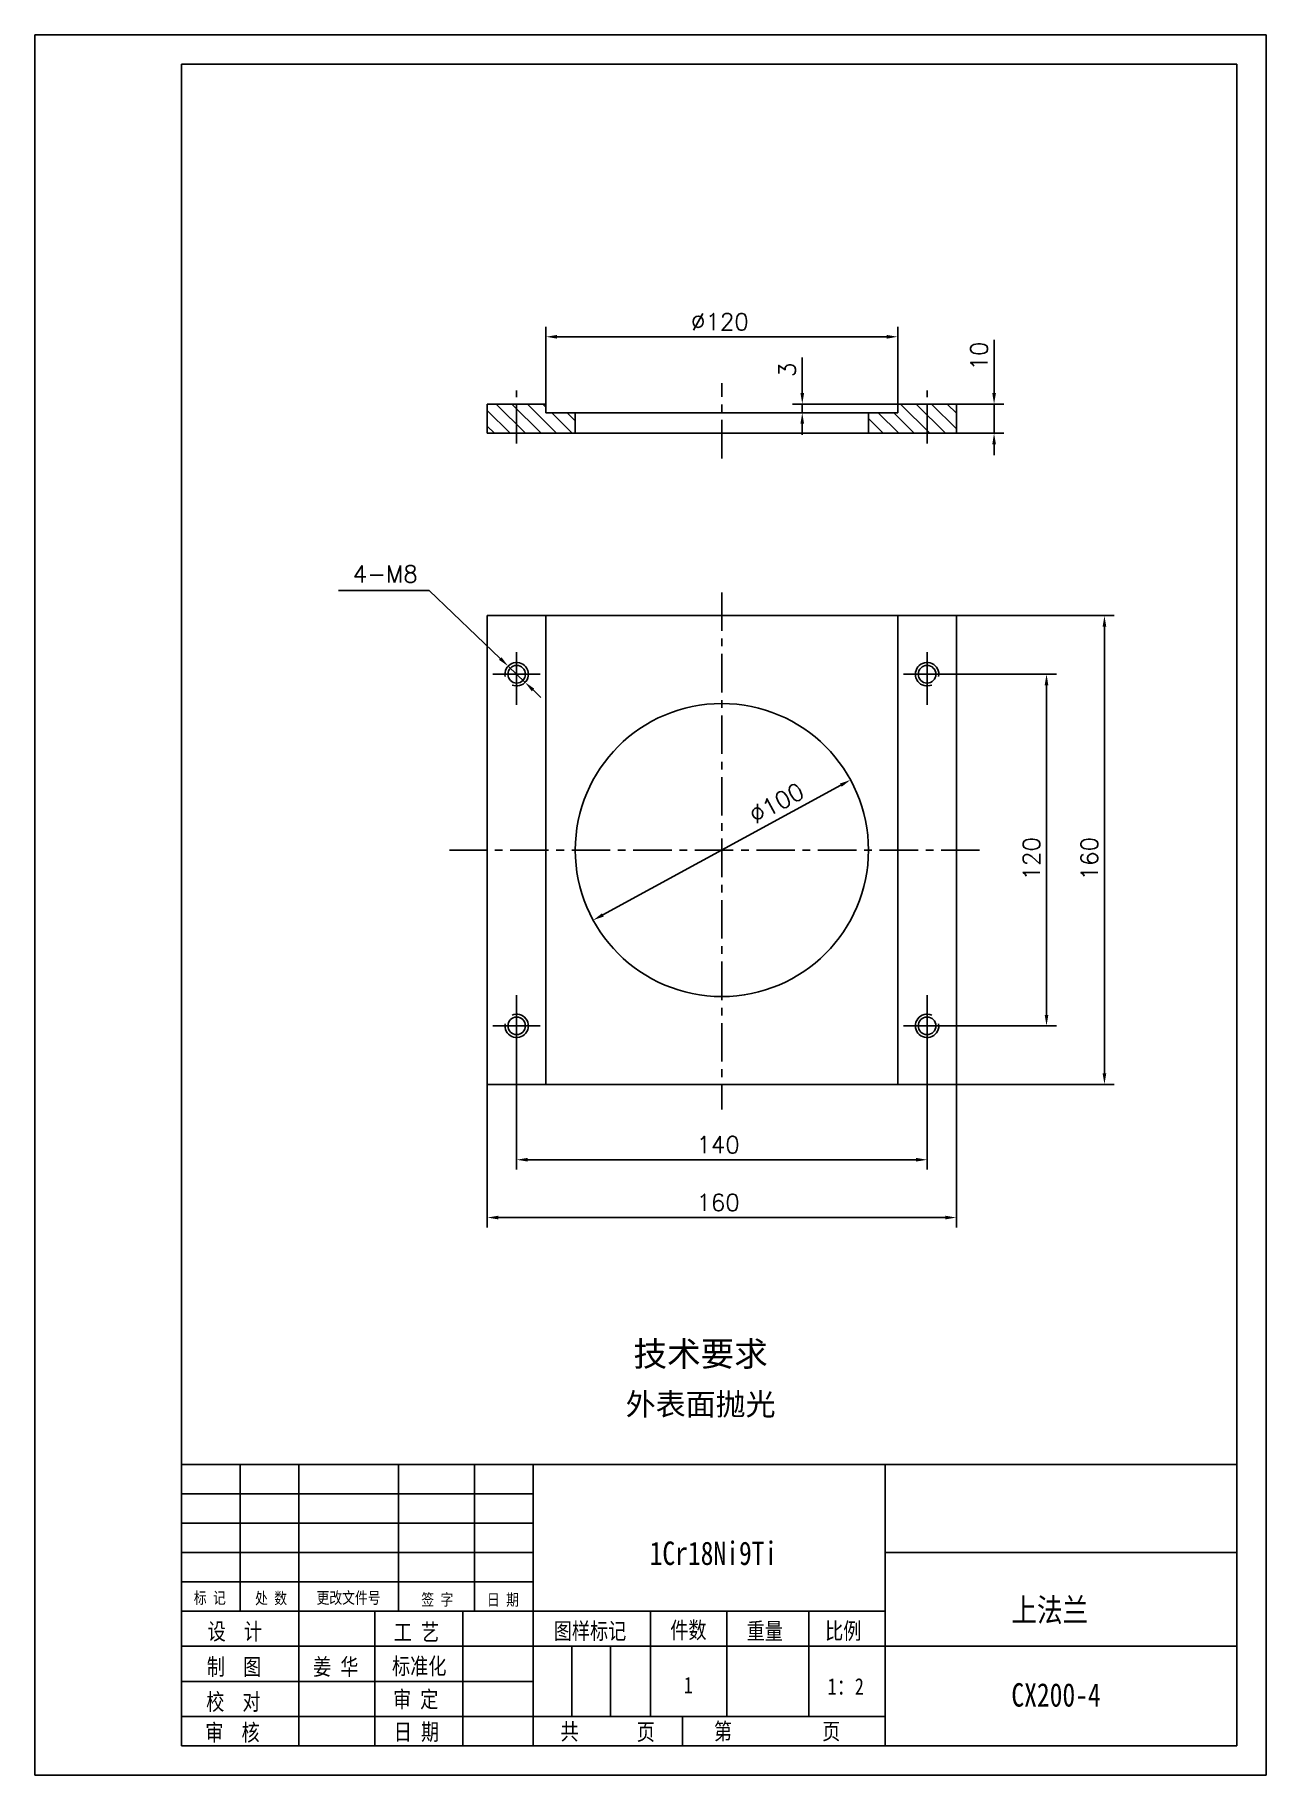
# Model space of a CAD drawing. Extents: x 235 to 655, y -14 to 580.
import ezdxf

# ---------------------------------------------------------------- set-up
doc = ezdxf.new("R2010")
doc.units = 0
doc.header["$LTSCALE"] = 10.5
doc.header["$MEASUREMENT"] = 0
doc.linetypes.add('CENTER', pattern=[2, 1.25, -0.25, 0.25, -0.25])
doc.layers.get('0').update_dxf_attribs({"color": 2, "linetype": 'CONTINUOUS'})
doc.layers.get('DEFPOINTS').update_dxf_attribs({"linetype": 'CONTINUOUS'})
doc.layers.add('PART', color=3, linetype='CONTINUOUS')
doc.layers.add('SMPEN_THICK', color=7, linetype='CONTINUOUS')
doc.styles.add('HZDX', font='', dxfattribs={"width": 0.8, "height": 7.5})
doc.styles.get("Standard").update_dxf_attribs({"font": 'txt.shx', "height": 5.75, "bigfont": 'hzfs.shx'})
doc.styles.get('HZDX').set_extended_font_data('SimSun')
doc.dimstyles.get("Standard").update_dxf_attribs({"dimtxt": 0.18, "dimasz": 0.18, "dimexe": 0.18, "dimexo": 0.0625, "dimgap": 0.09, "dimtad": 0, "dimtih": 1, "dimtoh": 1, "dimdec": 4, "dimzin": 0, "dimdsep": 46, "dimtxsty": 'Standard', "dimcen": 0.09, "dimadec": 0, "dimazin": 0, "dimtfac": 1, "dimtdec": 4, "dimtofl": 0, "dimtmove": 0, "dimatfit": 3, "dimfxl": 1, "dimtolj": 1, "dimtzin": 0, "dimarcsym": 0})

# ---------------------------------------------------------------- blocks, each defined once
blk = doc.blocks.new('*D5')
at = {"color": 2, "linetype": 'ByBlock', "transparency": 16777216}
for p, q in [((429.49, 422.22), (429.49, 448.54)), ((549.49, 422.22), (549.49, 448.54)), ((433.24, 445.17), (545.74, 445.17))]:
    blk.add_line(p, q, dxfattribs=at)
for points in [[(433.24, 445.79), (433.24, 444.54), (429.49, 445.17)], [(545.74, 445.79), (545.74, 444.54), (549.49, 445.17)]]:
    blk.add_solid(points, dxfattribs=at)
at = {"layer": 'DEFPOINTS', "color": 0, "linetype": 'ByBlock', "transparency": 16777216}
for p in [(549.49, 445.17), (429.49, 422.22), (549.49, 422.22)]:
    blk.add_point(p, dxfattribs=at)
at = {"color": 2, "linetype": 'ByBlock', "transparency": 16777216, "insert": (488.82, 450.29), "char_height": 5.75, "attachment_point": 5}
blk.add_mtext('\\A1;∅120', dxfattribs=at)
blk = doc.blocks.new('*D6')
at = {"color": 2, "linetype": 'ByBlock', "transparency": 16777216}
for p, q in [((582.34, 425.97), (582.34, 444.18)), ((569.49, 422.22), (585.72, 422.22)), ((582.34, 412.22), (582.34, 422.22)), ((569.49, 412.22), (585.72, 412.22)), ((582.34, 408.47), (582.34, 404.72))]:
    blk.add_line(p, q, dxfattribs=at)
for points in [[(581.72, 425.97), (582.97, 425.97), (582.34, 422.22)], [(581.72, 408.47), (582.97, 408.47), (582.34, 412.22)]]:
    blk.add_solid(points, dxfattribs=at)
at = {"layer": 'DEFPOINTS', "color": 0, "linetype": 'ByBlock', "transparency": 16777216}
for p in [(569.49, 422.22), (582.34, 422.22), (569.49, 412.22)]:
    blk.add_point(p, dxfattribs=at)
at = {"color": 2, "linetype": 'ByBlock', "transparency": 16777216, "insert": (577.22, 438.58), "char_height": 5.75, "attachment_point": 5, "rotation": 90}
blk.add_mtext('\\A1;10', dxfattribs=at)
blk = doc.blocks.new('*D7')
at = {"color": 2, "linetype": 'ByBlock', "transparency": 16777216}
for p, q in [((549.72, 381.6), (603.59, 381.6)), ((600.22, 377.85), (600.22, 225.35)), ((549.72, 221.6), (603.59, 221.6))]:
    blk.add_line(p, q, dxfattribs=at)
for points in [[(599.59, 377.85), (600.84, 377.85), (600.22, 381.6)], [(599.59, 225.35), (600.84, 225.35), (600.22, 221.6)]]:
    blk.add_solid(points, dxfattribs=at)
at = {"layer": 'DEFPOINTS', "color": 0, "linetype": 'ByBlock', "transparency": 16777216}
for p in [(549.72, 381.6), (549.72, 221.6), (600.22, 221.6)]:
    blk.add_point(p, dxfattribs=at)
at = {"color": 2, "linetype": 'ByBlock', "transparency": 16777216, "insert": (595.09, 298.64), "char_height": 5.75, "attachment_point": 5, "rotation": 90}
blk.add_mtext('\\A1;160', dxfattribs=at)
blk = doc.blocks.new('*D8')
at = {"color": 2, "linetype": 'ByBlock', "transparency": 16777216}
for p, q in [((389.72, 221.6), (389.72, 172.79)), ((549.72, 221.6), (549.72, 172.79)), ((545.97, 176.16), (393.47, 176.16))]:
    blk.add_line(p, q, dxfattribs=at)
for points in [[(393.47, 176.79), (393.47, 175.54), (389.72, 176.16)], [(545.97, 176.79), (545.97, 175.54), (549.72, 176.16)]]:
    blk.add_solid(points, dxfattribs=at)
at = {"layer": 'DEFPOINTS', "color": 0, "linetype": 'ByBlock', "transparency": 16777216}
for p in [(389.72, 221.6), (549.72, 221.6), (389.72, 176.16)]:
    blk.add_point(p, dxfattribs=at)
at = {"color": 2, "linetype": 'ByBlock', "transparency": 16777216, "insert": (468.45, 181.29), "char_height": 5.75, "attachment_point": 5}
blk.add_mtext('\\A1;160', dxfattribs=at)
blk = doc.blocks.new('*D9')
at = {"color": 2, "linetype": 'ByBlock', "transparency": 16777216}
blk.add_line((429.12, 230.73), (510.32, 275.03), dxfattribs=at)
for points in [[(510.02, 275.57), (510.62, 274.48), (513.62, 276.82)], [(428.82, 231.27), (429.42, 230.18), (425.83, 228.93)]]:
    blk.add_solid(points, dxfattribs=at)
at = {"layer": 'DEFPOINTS', "color": 0, "linetype": 'ByBlock', "transparency": 16777216}
for p in [(513.62, 276.82), (425.83, 228.93)]:
    blk.add_point(p, dxfattribs=at)
at = {"color": 2, "linetype": 'ByBlock', "transparency": 16777216, "insert": (488.39, 268.9), "char_height": 5.75, "attachment_point": 5, "rotation": 28.61519}
blk.add_mtext('\\A1;∅100', dxfattribs=at)
blk = doc.blocks.new('*D10')
at = {"color": 2, "linetype": 'ByBlock', "transparency": 16777216}
for p, q in [((547.82, 330), (583.83, 330)), ((580.46, 326.25), (580.46, 213.75)), ((547.82, 210), (583.83, 210))]:
    blk.add_line(p, q, dxfattribs=at)
for points in [[(579.83, 326.25), (581.08, 326.25), (580.46, 330)], [(579.83, 213.75), (581.08, 213.75), (580.46, 210)]]:
    blk.add_solid(points, dxfattribs=at)
at = {"layer": 'DEFPOINTS', "color": 0, "linetype": 'ByBlock', "transparency": 16777216}
for p in [(547.82, 330), (547.82, 210), (580.46, 210)]:
    blk.add_point(p, dxfattribs=at)
at = {"color": 2, "linetype": 'ByBlock', "transparency": 16777216, "insert": (575.33, 267.02), "char_height": 5.75, "attachment_point": 5, "rotation": 90}
blk.add_mtext('\\A1;120', dxfattribs=at)
blk = doc.blocks.new('*D11')
at = {"color": 2, "linetype": 'ByBlock', "transparency": 16777216}
for p, q in [((399.72, 202.47), (399.72, 160.92)), ((539.72, 202.47), (539.72, 160.92)), ((535.97, 164.29), (403.47, 164.29))]:
    blk.add_line(p, q, dxfattribs=at)
for points in [[(403.47, 164.92), (403.47, 163.67), (399.72, 164.29)], [(535.97, 164.92), (535.97, 163.67), (539.72, 164.29)]]:
    blk.add_solid(points, dxfattribs=at)
at = {"layer": 'DEFPOINTS', "color": 0, "linetype": 'ByBlock', "transparency": 16777216}
for p in [(399.72, 202.47), (539.72, 202.47), (399.72, 164.29)]:
    blk.add_point(p, dxfattribs=at)
at = {"color": 2, "linetype": 'ByBlock', "transparency": 16777216, "insert": (468.45, 169.42), "char_height": 5.75, "attachment_point": 5}
blk.add_mtext('\\A1;140', dxfattribs=at)
blk = doc.blocks.new('*D13')
at = {"color": 2, "linetype": 'ByBlock', "transparency": 16777216}
for p, q in [((497.15, 457.58), (497.15, 469.66)), ((529.72, 453.83), (493.77, 453.83)), ((497.15, 450.83), (497.15, 453.83)), ((519.72, 450.83), (493.77, 450.83)), ((497.15, 447.08), (497.15, 443.33))]:
    blk.add_line(p, q, dxfattribs=at)
for points in [[(496.52, 457.58), (497.77, 457.58), (497.15, 453.83)], [(496.52, 447.08), (497.77, 447.08), (497.15, 450.83)]]:
    blk.add_solid(points, dxfattribs=at)
at = {"layer": 'DEFPOINTS', "color": 0, "linetype": 'ByBlock', "transparency": 16777216}
for p in [(529.72, 453.83), (497.15, 450.83), (519.72, 450.83)]:
    blk.add_point(p, dxfattribs=at)
at = {"color": 2, "linetype": 'ByBlock', "transparency": 16777216, "insert": (492.02, 465.5), "char_height": 5.75, "attachment_point": 5, "rotation": 90}
blk.add_mtext('\\A1;3', dxfattribs=at)

msp = doc.modelspace()

# ---------------------------------------------------------------- hatches: boundary and pattern name
at = {"layer": 'SMPEN_THICK'}
h = msp.add_hatch(dxfattribs=at)
h.set_pattern_fill('ANSI31', color=256, scale=30, angle=90, style=0)
h.set_pattern_definition([(135, (791.4032, -8.4485), (-2.65165, -2.65165), [])])
h.paths.add_polyline_path([(389.72258, 453.83022), (389.72258, 443.83022), (419.72258, 443.83022), (419.72258, 450.83022), (409.72258, 450.83022), (409.72258, 453.83022)])
h.paths.add_polyline_path([(549.72258, 443.83022), (549.72258, 453.83022), (529.72258, 453.83022), (529.72258, 450.83022), (519.72258, 450.83022), (519.72258, 443.83022)])

# ---------------------------------------------------------------- linework, layer by layer
at = {"color": 2, "linetype": 'ByBlock'}
for p, q in [((394.13193, 366.9688), (369.8969, 390.23533)), ((402.60808, 358.83139), (396.83709, 364.37176)), ((405.31323, 356.23435), (408.01838, 353.6373))]:
    msp.add_line(p, q, dxfattribs=at)
for points in [[(394.56478, 367.41966), (393.69909, 366.51795), (396.83709, 364.37176)], [(405.74607, 356.6852), (404.88039, 355.78349), (402.60808, 358.83139)]]:
    msp.add_solid(points, dxfattribs=at)
at = {"layer": 'DEFPOINTS', "color": 0, "linetype": 'ByBlock'}
for p in [(396.83709, 364.37176), (402.60808, 358.83139)]:
    msp.add_point(p, dxfattribs=at)
at = {"layer": 'PART', "color": 6, "linetype": 'Continuous'}
for p, q in [((235.38149, 579.8418), (655.38149, 579.8418)), ((655.38149, 579.8418), (655.38149, -14.1582)), ((655.38149, -14.1582), (235.38149, -14.1582))]:
    msp.add_line(p, q, dxfattribs=at)
at = {"layer": 'PART', "color": 5, "linetype": 'Continuous'}
for p, q in [((285.38149, 569.8418), (645.38149, 569.8418)), ((645.38149, 569.8418), (645.38149, -4.1582)), ((285.38149, 91.8418), (285.38149, -4.1582)), ((645.38149, -4.1582), (285.38149, -4.1582))]:
    msp.add_line(p, q, dxfattribs=at)
at = {"layer": 'PART', "linetype": 'Continuous'}
for p, q in [((645.38149, 91.8418), (285.38149, 91.8418)), ((305.38149, 91.8418), (305.38149, 41.8418)), ((325.38149, 91.8418), (325.38149, -4.1582)), ((359.38149, 91.8418), (359.38149, 41.8418)), ((385.38149, 91.8418), (385.38149, 41.8418)), ((405.38149, 91.8418), (405.38149, -4.1582)), ((525.38149, 91.8418), (525.38149, -4.1582)), ((645.38149, 61.8418), (525.38149, 61.8418)), ((351.38149, 41.8418), (351.38149, -4.1582)), ((381.38149, 41.8418), (381.38149, -4.1582)), ((445.38149, 41.8418), (445.38149, 5.8418)), ((471.38149, 41.8418), (471.38149, 5.8418)), ((499.38149, 41.8418), (499.38149, 5.8418)), ((418.58149, 29.8418), (418.58149, 5.8418)), ((431.78149, 29.8418), (431.78149, 5.8418)), ((645.38149, 29.8418), (525.38149, 29.8418)), ((456.33704, 5.8418), (456.33704, -4.1582))]:
    msp.add_line(p, q, dxfattribs=at)
at = {"layer": 'SMPEN_THICK', "color": 6}
msp.add_line((235.38149, -14.1582), (235.38149, 579.8418), dxfattribs=at)
at = {"layer": 'SMPEN_THICK', "color": 5}
msp.add_line((285.38149, 91.8418), (285.38149, 569.8418), dxfattribs=at)
at = {"layer": 'SMPEN_THICK', "linetype": 'CENTER'}
for p, q in [((399.72258, 440.3807), (399.72258, 458.42958)), ((469.72258, 435.26441), (469.72258, 460.96184)), ((539.72258, 440.3807), (539.72258, 458.42958)), ((469.72258, 389.50994), (469.72258, 213.03883)), ((557.62948, 301.60157), (376.83335, 301.60157))]:
    msp.add_line(p, q, dxfattribs=at)
at = {"layer": 'SMPEN_THICK', "color": 4}
for p, q in [((389.72258, 443.83022), (389.72258, 453.83022)), ((389.72258, 453.83022), (409.72258, 453.83022)), ((409.72258, 450.83022), (409.72258, 453.83022)), ((529.72258, 450.83022), (529.72258, 453.83022)), ((529.72258, 453.83022), (549.72258, 453.83022)), ((549.72258, 443.83022), (549.72258, 453.83022)), ((409.72258, 450.83022), (529.72258, 450.83022)), ((419.72258, 443.83022), (419.72258, 450.83022)), ((519.72258, 443.83022), (519.72258, 450.83022)), ((389.72258, 443.83022), (549.72258, 443.83022)), ((389.72258, 381.60157), (389.72258, 221.60157)), ((389.72258, 381.60157), (549.72258, 381.60157)), ((409.72258, 381.60157), (409.72258, 221.60157)), ((529.72258, 381.60157), (529.72258, 221.60157)), ((549.72258, 381.60157), (549.72258, 221.60157)), ((389.72258, 221.60157), (549.72258, 221.60157))]:
    msp.add_line(p, q, dxfattribs=at)
at = {"layer": 'SMPEN_THICK'}
for p, q in [((369.8969, 390.23533), (338.90411, 390.23533)), ((399.72258, 369.13284), (399.72258, 351.15088)), ((539.72258, 369.13284), (539.72258, 351.15088)), ((391.62892, 361.60157), (407.77597, 361.60157)), ((547.81624, 361.60157), (531.66919, 361.60157)), ((399.72258, 234.07031), (399.72258, 252.05227)), ((539.72258, 234.07031), (539.72258, 252.05227)), ((391.62892, 241.60157), (407.77597, 241.60157)), ((547.81624, 241.60157), (531.66919, 241.60157)), ((405.38149, 81.8418), (285.38149, 81.8418)), ((405.38149, 71.8418), (285.38149, 71.8418)), ((405.38149, 61.8418), (285.38149, 61.8418)), ((405.38149, 51.8418), (285.38149, 51.8418)), ((525.38149, 41.8418), (285.38149, 41.8418)), ((525.38149, 29.8418), (285.38149, 29.8418)), ((405.38149, 17.8418), (285.38149, 17.8418)), ((525.38149, 5.8418), (285.38149, 5.8418))]:
    msp.add_line(p, q, dxfattribs=at)
at = {"layer": 'SMPEN_THICK', "color": 4}
for centre, radius in [((399.72258, 361.60157), 3), ((539.72258, 361.60157), 3), ((469.72258, 301.60157), 50), ((399.72258, 241.60157), 3), ((539.72258, 241.60157), 3)]:
    msp.add_circle(centre, radius, dxfattribs=at)
at = {"layer": 'SMPEN_THICK'}
for centre, start, end in [((399.72258, 361.60157), 246.72872183, 190.51169672), ((539.72258, 361.60157), 349.48830328, 293.27127817), ((399.72258, 241.60157), 169.48830328, 113.27127817), ((539.72258, 241.60157), 66.72872183, 10.51169672)]:
    msp.add_arc(centre, 4, start, end, dxfattribs=at)

# ---------------------------------------------------------------- texts
at = {"color": 2, "linetype": 'ByBlock', "attachment_point": 5}
for s, insert, char_height in [('4-M8', (354.91009, 395.79914), 5.75), ('\\f仿宋_GB2312|b0|i0|c134|p49;技术要求', (462.48572, 129.1739), 8.4), ('\\f仿宋_GB2312|b0|i0|c134|p49;外表面抛光', (462.48572, 112.05224), 7.5)]:
    msp.add_mtext(s, dxfattribs=dict(at, insert=insert, char_height=char_height))
at = {"layer": 'SMPEN_THICK', "style": 'HZDX', "width": 0.8}
for s, height, p in [('1Cr18Ni9Ti', 8, (445.08873, 57.5974)), ('标 记', 4, (289.61514, 44.38287)), ('处 数', 4, (310.49954, 44.25478)), ('更改文件号', 4, (331.47855, 44.38466)), ('签 字', 4, (367.20652, 43.77638)), ('日 期', 4, (389.58418, 43.73281)), ('上法兰', 8, (568.47742, 38.22292)), ('设  计', 5.67, (294.32809, 32.0799)), ('工 艺', 5.67, (357.81157, 31.82118)), ('图样标记', 5.67, (412.3756, 32.21779)), ('件数', 5.67, (452.11758, 32.51504)), ('重量', 5.67, (478.17975, 32.21866)), ('比例', 5.67, (504.95094, 32.25564)), ('制  图', 5.67, (294.03157, 20.01601)), ('姜 华', 5.67, (330.2817, 20.01601)), ('标准化', 5.67, (357.21854, 20.2388)), ('1', 5.67, (456.75733, 13.74874)), ('1：2', 5.67, (505.80177, 13.27891)), ('校  对', 5.67, (293.82783, 8.05836)), ('审 定', 5.67, (357.55204, 8.91544)), ('CX200-4', 8, (568.47742, 9.24782)), ('审  核', 5.67, (293.53131, -2.40736)), ('日 期', 5.67, (357.82406, -2.19792)), ('共', 5.67, (414.68151, -2.09399)), ('页', 5.67, (440.69747, -2.22369)), ('第', 5.67, (467.0168, -2.02004)), ('页', 5.67, (503.94748, -2.02004))]:
    msp.add_text(s, height=height, dxfattribs=at).set_placement(p)

# ---------------------------------------------------------------- dimensions: what is measured, and where the dimension line sits
at = {"layer": 'SMPEN_THICK'}
dim = msp.add_linear_dim(base=(529.72258, 476.77635), p1=(409.72258, 453.83022), p2=(529.72258, 453.83022), angle=180, text='%%c<>', dimstyle='Standard', override={"dimscale": 1.5, "dimtxt": 5, "dimasz": 2.5, "dimexe": 2.25, "dimexo": 0, "dimgap": 1.5, "dimtad": 1, "dimtih": 0, "dimtoh": 0, "dimzin": 8, "dimclrd": 2, "dimclre": 2, "dimclrt": 2, "dimtm": 0.115, "dimtfac": 0.66667, "dimtofl": 1, "dimatfit": 1, "dimtvp": 5, "dimtzin": 8}, dxfattribs=at)
dim.commit()
dim.dimension.update_dxf_attribs({"geometry": '*D5', "text_midpoint": (469.04965, 476.77635), "dimtype": 160, "insert": (-19.76725, 31.60677)})
for base, p1, p2, picture, middle, set_off in [((562.57463, 453.83022), (549.72258, 443.83022), (549.72258, 453.83022), '*D6', (562.57463, 470.18655), (-19.76725, 31.60677)), ((580.45695, 241.60157), (547.81624, 361.60157), (547.81624, 241.60157), '*D10', (580.45695, 298.62184), (0, 31.60514))]:
    dim = msp.add_linear_dim(base=base, p1=p1, p2=p2, angle=90, dimstyle='Standard', override={"dimscale": 1.5, "dimtxt": 5, "dimasz": 2.5, "dimexe": 2.25, "dimexo": 0, "dimgap": 1.5, "dimtad": 1, "dimtih": 0, "dimtoh": 0, "dimzin": 8, "dimclrd": 2, "dimclre": 2, "dimclrt": 2, "dimtm": 0.115, "dimtfac": 0.66667, "dimtofl": 1, "dimatfit": 1, "dimtvp": 5, "dimtzin": 8}, dxfattribs=at)
    dim.commit()
    dim.dimension.update_dxf_attribs({"geometry": picture, "text_midpoint": middle, "dimtype": 160, "insert": set_off})
for base, p1, p2, picture, middle in [((497.14893, 450.83022), (529.72258, 453.83022), (519.72258, 450.83022), '*D13', (497.14893, 465.49689)), ((600.21909, 221.60157), (549.72258, 381.60157), (549.72258, 221.60157), '*D7', (600.21909, 298.64075))]:
    dim = msp.add_linear_dim(base=base, p1=p1, p2=p2, angle=90, dimstyle='Standard', override={"dimscale": 1.5, "dimtxt": 5, "dimasz": 2.5, "dimexe": 2.25, "dimexo": 0, "dimgap": 1.5, "dimtad": 1, "dimtih": 0, "dimtoh": 0, "dimzin": 8, "dimclrd": 2, "dimclre": 2, "dimclrt": 2, "dimtm": 0.115, "dimtfac": 0.66667, "dimtofl": 1, "dimatfit": 1, "dimtvp": 5, "dimtzin": 8}, dxfattribs=at)
    dim.commit()
    dim.dimension.update_dxf_attribs({"geometry": picture, "text_midpoint": middle, "dimtype": 160})
dim = msp.add_diameter_dim_2p(p1=(425.82978, 277.65535), p2=(513.61539, 325.5478), dimstyle='Standard', override={"dimscale": 1.5, "dimtxt": 5, "dimasz": 2.5, "dimexe": 2.25, "dimexo": 0, "dimgap": 1.5, "dimtad": 1, "dimtih": 0, "dimtoh": 0, "dimzin": 8, "dimclrd": 2, "dimclre": 2, "dimclrt": 2, "dimtm": 0.115, "dimtfac": 0.66667, "dimtofl": 1, "dimatfit": 1, "dimtvp": 5, "dimtzin": 8}, dxfattribs=at)
dim.commit()
dim.dimension.update_dxf_attribs({"geometry": '*D9', "text_midpoint": (490.84823, 313.12692), "dimtype": 163, "insert": (0, 48.726)})
dim = msp.add_linear_dim(base=(399.72258, 195.89671), p1=(539.72258, 234.07031), p2=(399.72258, 234.07031), dimstyle='Standard', override={"dimscale": 1.5, "dimtxt": 5, "dimasz": 2.5, "dimexe": 2.25, "dimexo": 0, "dimgap": 1.5, "dimtad": 1, "dimtih": 0, "dimtoh": 0, "dimzin": 8, "dimclrd": 2, "dimclre": 2, "dimclrt": 2, "dimtm": 0.115, "dimtfac": 0.66667, "dimtofl": 1, "dimatfit": 1, "dimtvp": 5, "dimtzin": 8}, dxfattribs=at)
dim.commit()
dim.dimension.update_dxf_attribs({"geometry": '*D11', "text_midpoint": (468.44778, 195.89671), "dimtype": 160, "insert": (0, 31.60514)})
dim = msp.add_linear_dim(base=(389.72258, 176.16391), p1=(549.72258, 221.60157), p2=(389.72258, 221.60157), dimstyle='Standard', override={"dimscale": 1.5, "dimtxt": 5, "dimasz": 2.5, "dimexe": 2.25, "dimexo": 0, "dimgap": 1.5, "dimtad": 1, "dimtih": 0, "dimtoh": 0, "dimzin": 8, "dimclrd": 2, "dimclre": 2, "dimclrt": 2, "dimtm": 0.115, "dimtfac": 0.66667, "dimtofl": 1, "dimatfit": 1, "dimtvp": 5, "dimtzin": 8}, dxfattribs=at)
dim.commit()
dim.dimension.update_dxf_attribs({"geometry": '*D8', "text_midpoint": (468.44708, 176.16391), "dimtype": 160})

doc.saveas('drawing.dxf')
